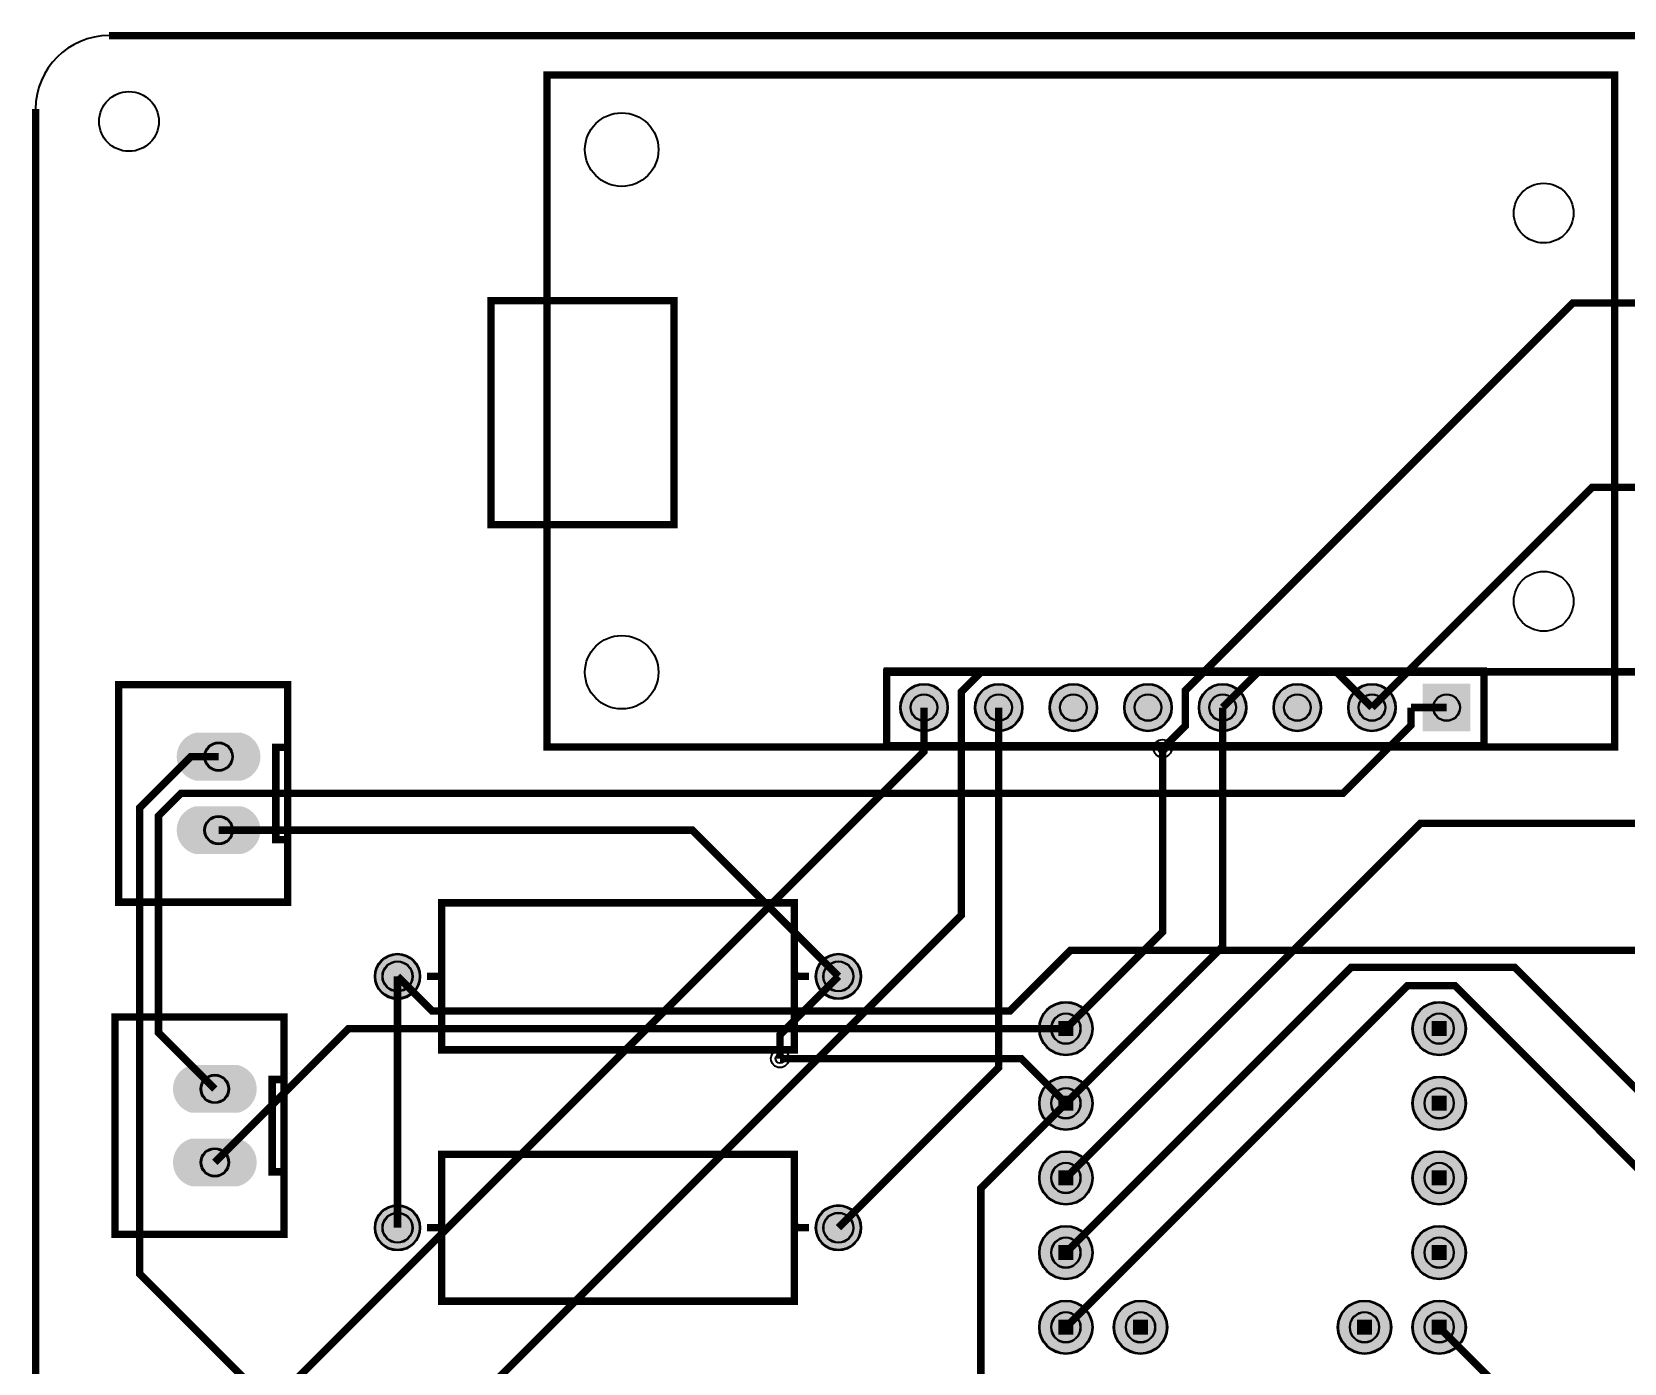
# Model space of a CAD drawing. Header units: millimetres. Extents: x -0.7 to 93.9, y 0 to 87.9.
# Drawn here: x -0.1 to 54, y 42.6 to 87.9 of the extents above; entities that cross this region are included whole.
import ezdxf

# ---------------------------------------------------------------- set-up
doc = ezdxf.new("R2010")
doc.units = ezdxf.units.MM
for name, color, linetype, true_color in [('BoardOutLine', 7, 'Continuous', 0xff00ff), ('BottomLayer', 7, 'Continuous', 0x0000ff), ('BottomSolderMaskLayer', 7, 'Continuous', 0xaa00ff), ('Document', 7, 'Continuous', 0xffffff), ('Hole', 7, 'Continuous', 0x222222), ('Multi-Layer', 7, 'Continuous', 0xc0c0c0), ('TopLayer', 7, 'Continuous', 0xff0000), ('TopSilkLayer', 7, 'Continuous', 0xffcc00), ('TopSolderMaskLayer', 7, 'Continuous', 0x800080)]:
    doc.layers.add(name, color=color, linetype=linetype, true_color=true_color)

msp = doc.modelspace()

# ---------------------------------------------------------------- hatches: boundary and pattern name
at = {"layer": 'BottomSolderMaskLayer'}
for points in [[(29.41325882651767, 64.89712979425963, 1), (31.03886207772417, 64.89712979425963, 1)], [(31.953263906527802, 64.89712979425963, 1), (33.5788671577343, 64.89712979425963, 1)], [(34.493268986537934, 64.89712979425963, 1), (36.118872237744434, 64.89712979425963, 1)], [(37.03327406654807, 64.89712979425963, 1), (38.658877317754566, 64.89712979425963, 1)], [(39.57327914655843, 64.89712979425963, 1), (41.198882397764926, 64.89712979425963, 1)], [(42.11328422656856, 64.89712979425963, 1), (43.73888747777506, 64.89712979425963, 1)], [(44.65328930657869, 64.89712979425963, 1), (46.27889255778519, 64.89712979425963, 1)], [(48.818897637795544, 64.08432816865638), (47.193294386588605, 64.08432816865638), (47.193294386588605, 65.70993141986276), (48.818897637795544, 65.70993141986276)], [(7.010210820421662, 64.03886207772406, -0.7853981633974483), (7.010210820421662, 62.413258826517556), (5.435814071628329, 62.413258826517556, -0.7853981633974483), (5.435814071628329, 64.03886207772406)], [(7.010210820421662, 61.53873507747017, -0.7853981633974483), (7.010210820421662, 59.91313182626367), (5.435814071628329, 59.91313182626367, -0.7853981633974483), (5.435814071628329, 61.53873507747017)], [(11.536512573025163, 55.753111506223036, 1), (13.087312674625366, 55.753111506223036, 1)], [(26.536766573533157, 55.753111506223036, 1), (28.08756667513336, 55.753111506223036, 1)], [(34.13766827533663, 53.97510795021594, 1), (35.96647193294394, 53.97510795021594, 1)], [(46.83769367538729, 53.97510795021594, 1), (48.6664973329946, 53.97510795021594, 1)], [(6.883210566420985, 52.73583947167891, -0.7853981633974483), (6.883210566420985, 51.11023622047241), (5.308813817627652, 51.11023622047241, -0.7853981633974483), (5.308813817627652, 52.73583947167891)], [(34.13766827533663, 51.4351028702057, 1), (35.96647193294394, 51.4351028702057, 1)], [(46.83769367538729, 51.4351028702057, 1), (48.6664973329946, 51.4351028702057, 1)], [(6.883210566420985, 50.23571247142491, -0.7853981633974483), (6.883210566420985, 48.61010922021841), (5.308813817627652, 48.61010922021841, -0.7853981633974483), (5.308813817627652, 50.23571247142491)], [(34.13766827533663, 48.895097790195564, 1), (35.96647193294394, 48.895097790195564, 1)], [(46.83769367538729, 48.895097790195564, 1), (48.6664973329946, 48.895097790195564, 1)], [(11.536512573025163, 47.200914401828754, 1), (13.087312674625366, 47.200914401828754, 1)], [(26.536766573533157, 47.200914401828754, 1), (28.08756667513336, 47.200914401828754, 1)], [(34.13766827533663, 46.35509271018543, 1), (35.96647193294394, 46.35509271018543, 1)], [(46.83769367538729, 46.35509271018543, 1), (48.6664973329946, 46.35509271018543, 1)], [(34.13766827533663, 43.8150876301753, 1), (35.96647193294394, 43.8150876301753, 1)], [(36.67767335534676, 43.8150876301753, 1), (38.50647701295407, 43.8150876301753, 1)], [(44.29768859537716, 43.8150876301753, 1), (46.12649225298447, 43.8150876301753, 1)], [(46.83769367538729, 43.8150876301753, 1), (48.6664973329946, 43.8150876301753, 1)]]:
    msp.add_hatch(color=256, dxfattribs=at).paths.add_polyline_path(points)
at = {"layer": 'Document'}
for points in [[(34.79806959613916, 54.229108458216956), (34.79806959613916, 53.72110744221493), (35.306070612141184, 53.72110744221493), (35.306070612141184, 54.229108458216956)], [(47.49809499619005, 54.229108458216956), (47.49809499619005, 53.72110744221493), (48.006096012192074, 53.72110744221493), (48.006096012192074, 54.229108458216956)], [(34.79806959613916, 51.68910337820671), (34.79806959613916, 51.18110236220468), (35.306070612141184, 51.18110236220468), (35.306070612141184, 51.68910337820671)], [(47.49809499619005, 51.68910337820671), (47.49809499619005, 51.18110236220468), (48.006096012192074, 51.18110236220468), (48.006096012192074, 51.68910337820671)], [(34.79806959613916, 49.14909829819658), (34.79806959613916, 48.64109728219455), (35.306070612141184, 48.64109728219455), (35.306070612141184, 49.14909829819658)], [(47.49809499619005, 49.14909829819658), (47.49809499619005, 48.64109728219455), (48.006096012192074, 48.64109728219455), (48.006096012192074, 49.14909829819658)], [(34.79806959613916, 46.609093218186445), (34.79806959613916, 46.10109220218442), (35.306070612141184, 46.10109220218442), (35.306070612141184, 46.609093218186445)], [(47.49809499619005, 46.609093218186445), (47.49809499619005, 46.10109220218442), (48.006096012192074, 46.10109220218442), (48.006096012192074, 46.609093218186445)], [(34.79806959613916, 44.06908813817631), (34.79806959613916, 43.561087122174285), (35.306070612141184, 43.561087122174285), (35.306070612141184, 44.06908813817631)], [(37.33807467614929, 44.06908813817631), (37.33807467614929, 43.561087122174285), (37.84607569215132, 43.561087122174285), (37.84607569215132, 44.06908813817631)], [(44.958089916179915, 44.06908813817631), (44.958089916179915, 43.561087122174285), (45.46609093218194, 43.561087122174285), (45.46609093218194, 44.06908813817631)], [(48.006096012192074, 43.561087122174285), (48.006096012192074, 44.06908813817631), (47.49809499619005, 44.06908813817631), (47.49809499619005, 43.561087122174285)]]:
    msp.add_hatch(color=256, dxfattribs=at).paths.add_polyline_path(points)
at = {"layer": 'Multi-Layer'}
for points in [[(29.43865887731777, 64.89712979425963, 1), (31.013462026924067, 64.89712979425963, 1)], [(31.978663957327903, 64.89712979425963, 1), (33.5534671069342, 64.89712979425963, 1)], [(34.518669037338036, 64.89712979425963, 1), (36.09347218694433, 64.89712979425963, 1)], [(37.05867411734817, 64.89712979425963, 1), (38.633477266954465, 64.89712979425963, 1)], [(39.59867919735853, 64.89712979425963, 1), (41.173482346964825, 64.89712979425963, 1)], [(42.13868427736866, 64.89712979425963, 1), (43.71348742697496, 64.89712979425963, 1)], [(44.67868935737879, 64.89712979425963, 1), (46.25349250698509, 64.89712979425963, 1)], [(48.79349758699527, 64.10972821945643), (47.218694437388876, 64.10972821945643), (47.218694437388876, 65.68453136906271), (48.79349758699527, 65.68453136906271)], [(6.961010922021842, 63.98806197612385, -0.7853981633974483), (6.961010922021842, 62.46405892811776), (5.4850139700279215, 62.46405892811776, -0.7853981633974483), (5.4850139700279215, 63.98806197612385)], [(6.961010922021842, 61.48793497586997, -0.7853981633974483), (6.961010922021842, 59.963931927863875), (5.4850139700279215, 59.963931927863875, -0.7853981633974483), (5.4850139700279215, 61.48793497586997)], [(11.561912623825265, 55.753111506223036, 1), (13.061912623825265, 55.753111506223036, 1)], [(26.56216662433326, 55.753111506223036, 1), (28.06216662433326, 55.753111506223036, 1)], [(34.16306832613673, 53.97510795021594, 1), (35.94107188214384, 53.97510795021594, 1)], [(46.863093726187394, 53.97510795021594, 1), (48.6410972821945, 53.97510795021594, 1)], [(6.834010668021392, 52.685039370078705, -0.7853981633974483), (6.834010668021392, 51.16103632207261), (5.358013716027472, 51.16103632207261, -0.7853981633974483), (5.358013716027472, 52.685039370078705)], [(34.16306832613673, 51.4351028702057, 1), (35.94107188214384, 51.4351028702057, 1)], [(46.863093726187394, 51.4351028702057, 1), (48.6410972821945, 51.4351028702057, 1)], [(6.834010668021392, 50.18491236982471, -0.7853981633974483), (6.834010668021392, 48.660909321818615), (5.358013716027472, 48.660909321818615, -0.7853981633974483), (5.358013716027472, 50.18491236982471)], [(34.16306832613673, 48.895097790195564, 1), (35.94107188214384, 48.895097790195564, 1)], [(46.863093726187394, 48.895097790195564, 1), (48.6410972821945, 48.895097790195564, 1)], [(11.561912623825265, 47.200914401828754, 1), (13.061912623825265, 47.200914401828754, 1)], [(26.56216662433326, 47.200914401828754, 1), (28.06216662433326, 47.200914401828754, 1)], [(34.16306832613673, 46.35509271018543, 1), (35.94107188214384, 46.35509271018543, 1)], [(46.863093726187394, 46.35509271018543, 1), (48.6410972821945, 46.35509271018543, 1)], [(34.16306832613673, 43.8150876301753, 1), (35.94107188214384, 43.8150876301753, 1)], [(36.70307340614686, 43.8150876301753, 1), (38.48107696215397, 43.8150876301753, 1)], [(44.32308864617726, 43.8150876301753, 1), (46.10109220218437, 43.8150876301753, 1)], [(46.863093726187394, 43.8150876301753, 1), (48.6410972821945, 43.8150876301753, 1)]]:
    msp.add_hatch(color=256, dxfattribs=at).paths.add_polyline_path(points)
at = {"layer": 'TopSolderMaskLayer'}
for points in [[(29.41325882651767, 64.89712979425963, 1), (31.03886207772417, 64.89712979425963, 1)], [(31.953263906527802, 64.89712979425963, 1), (33.5788671577343, 64.89712979425963, 1)], [(34.493268986537934, 64.89712979425963, 1), (36.118872237744434, 64.89712979425963, 1)], [(37.03327406654807, 64.89712979425963, 1), (38.658877317754566, 64.89712979425963, 1)], [(39.57327914655843, 64.89712979425963, 1), (41.198882397764926, 64.89712979425963, 1)], [(42.11328422656856, 64.89712979425963, 1), (43.73888747777506, 64.89712979425963, 1)], [(44.65328930657869, 64.89712979425963, 1), (46.27889255778519, 64.89712979425963, 1)], [(48.818897637795544, 64.08432816865638), (47.193294386588605, 64.08432816865638), (47.193294386588605, 65.70993141986276), (48.818897637795544, 65.70993141986276)], [(7.010210820421662, 64.03886207772406, -0.7853981633974483), (7.010210820421662, 62.413258826517556), (5.435814071628329, 62.413258826517556, -0.7853981633974483), (5.435814071628329, 64.03886207772406)], [(7.010210820421662, 61.53873507747017, -0.7853981633974483), (7.010210820421662, 59.91313182626367), (5.435814071628329, 59.91313182626367, -0.7853981633974483), (5.435814071628329, 61.53873507747017)], [(11.536512573025163, 55.753111506223036, 1), (13.087312674625366, 55.753111506223036, 1)], [(26.536766573533157, 55.753111506223036, 1), (28.08756667513336, 55.753111506223036, 1)], [(34.13766827533663, 53.97510795021594, 1), (35.96647193294394, 53.97510795021594, 1)], [(46.83769367538729, 53.97510795021594, 1), (48.6664973329946, 53.97510795021594, 1)], [(6.883210566420985, 52.73583947167891, -0.7853981633974483), (6.883210566420985, 51.11023622047241), (5.308813817627652, 51.11023622047241, -0.7853981633974483), (5.308813817627652, 52.73583947167891)], [(34.13766827533663, 51.4351028702057, 1), (35.96647193294394, 51.4351028702057, 1)], [(46.83769367538729, 51.4351028702057, 1), (48.6664973329946, 51.4351028702057, 1)], [(6.883210566420985, 50.23571247142491, -0.7853981633974483), (6.883210566420985, 48.61010922021841), (5.308813817627652, 48.61010922021841, -0.7853981633974483), (5.308813817627652, 50.23571247142491)], [(34.13766827533663, 48.895097790195564, 1), (35.96647193294394, 48.895097790195564, 1)], [(46.83769367538729, 48.895097790195564, 1), (48.6664973329946, 48.895097790195564, 1)], [(11.536512573025163, 47.200914401828754, 1), (13.087312674625366, 47.200914401828754, 1)], [(26.536766573533157, 47.200914401828754, 1), (28.08756667513336, 47.200914401828754, 1)], [(34.13766827533663, 46.35509271018543, 1), (35.96647193294394, 46.35509271018543, 1)], [(46.83769367538729, 46.35509271018543, 1), (48.6664973329946, 46.35509271018543, 1)], [(34.13766827533663, 43.8150876301753, 1), (35.96647193294394, 43.8150876301753, 1)], [(36.67767335534676, 43.8150876301753, 1), (38.50647701295407, 43.8150876301753, 1)], [(44.29768859537716, 43.8150876301753, 1), (46.12649225298447, 43.8150876301753, 1)], [(46.83769367538729, 43.8150876301753, 1), (48.6664973329946, 43.8150876301753, 1)]]:
    msp.add_hatch(color=256, dxfattribs=at).paths.add_polyline_path(points)

# ---------------------------------------------------------------- linework, layer by layer
at = {"layer": 'BoardOutLine', "const_width": 0.25400050800101603}
for points in [[(2.4970027940056525, 87.75798831597672), (91.22799085598172, 87.75798831597672)], [(-0.002997205994461183, 2.6240030480061023), (-0.002997205994461183, 85.2579883159766)]]:
    msp.add_lwpolyline(points, dxfattribs=at)
at = {"layer": 'BoardOutLine'}
msp.add_arc((2.497000000000071, 85.25798831597808), 2.5, 90, 180, dxfattribs=at)
at = {"layer": 'BottomLayer', "const_width": 0.25400050800101603}
for points in [[(12.311988823977572, 38.65130810261621), (31.496139192278406, 57.83545847091693), (31.496139192278406, 65.4341376682753), (32.17533655067314, 66.11333502667003), (64.69705359410727, 66.11333502667003), (76.2002286004572, 54.610160020319995)], [(30.226136652273226, 64.8971805943612), (30.226136652273226, 63.40391160782326), (6.858343916687772, 40.036118872237694), (6.096088392176853, 40.036118872237694)], [(32.76614173228336, 64.8971805943612), (32.76614173228336, 52.65486410972824), (27.312242824485566, 47.20096520193033)], [(40.386156972313984, 64.8971805943612), (40.386156972313984, 56.769164338328665), (35.05214630429259, 51.43515367030727)], [(35.05214630429259, 53.97515875031752), (38.344754889509886, 57.2677673355347), (38.344754889509886, 63.50246380492763)], [(35.05214630429259, 48.89514859029714), (47.11717043434078, 60.96017272034544), (68.79306578613159, 60.96017272034544), (70.20556261112529, 59.547675895351745)], [(12.311988823977572, 55.75316230632461), (12.311988823977572, 47.20096520193033)], [(27.312242824485566, 55.75316230632461), (25.32418084836172, 53.76510033020065), (25.32418084836172, 52.955854711709435)], [(35.05214630429259, 51.43515367030727), (32.15679451358915, 48.53980187960383), (32.15679451358915, 34.943662687325286), (27.312242824485566, 30.09911099822193)], [(47.752171704343255, 43.815138430276875), (59.21445262890529, 32.352857505715065), (59.21445262890529, 24.04246888493776), (58.03208026416064, 22.860096520192997)]]:
    msp.add_lwpolyline(points, dxfattribs=at)
at = {"layer": 'BottomSolderMaskLayer'}
for points in [[(35.052200732973006, 54.48926303566897), (35.05193947530756, 54.48926303566897)], [(47.75222613302367, 54.48926303566897), (47.751964875358226, 54.48926303566897)], [(35.052200732973006, 53.460952864762916), (35.05193947530756, 53.460952864762916)], [(47.75222613302367, 53.460952864762916), (47.751964875358226, 53.460952864762916)], [(35.052200732973006, 51.94925795565872), (35.05193947530756, 51.94925795565872)], [(47.75222613302367, 51.94925795565872), (47.751964875358226, 51.94925795565872)], [(35.052200732973006, 50.92094778475267), (35.05193947530756, 50.92094778475267)], [(47.75222613302367, 50.92094778475267), (47.751964875358226, 50.92094778475267)], [(35.052200732973006, 49.40925287564859), (35.05193947530756, 49.40925287564859)], [(47.75222613302367, 49.40925287564859), (47.751964875358226, 49.40925287564859)], [(35.052200732973006, 48.38094270474254), (35.05193947530756, 48.38094270474254)], [(47.75222613302367, 48.38094270474254), (47.751964875358226, 48.38094270474254)], [(35.052200732973006, 46.86924779563846), (35.05193947530756, 46.86924779563846)], [(47.75222613302367, 46.86924779563846), (47.751964875358226, 46.86924779563846)], [(35.052200732973006, 45.840937624732405), (35.05193947530756, 45.840937624732405)], [(47.75222613302367, 45.840937624732405), (47.751964875358226, 45.840937624732405)], [(35.052200732973006, 44.329242715628325), (35.05193947530756, 44.329242715628325)], [(37.59220581298314, 44.329242715628325), (37.591944555317696, 44.329242715628325)], [(45.212221053013536, 44.329242715628325), (45.21195979534809, 44.329242715628325)], [(47.751964875358226, 44.329242715628325), (47.75222613302367, 44.329242715628325)], [(35.052200732973006, 43.30093254472227), (35.05193947530756, 43.30093254472227)], [(37.59220581298314, 43.30093254472227), (37.591944555317696, 43.30093254472227)], [(45.212221053013536, 43.30093254472227), (45.21195979534809, 43.30093254472227)], [(47.751964875358226, 43.30093254472227), (47.75222613302367, 43.30093254472227)]]:
    msp.add_lwpolyline(points, close=True, dxfattribs=at)
for centre, radius in [((30.22606045212092, 64.89712979425963), 0.8128016256032513), ((32.76606553213105, 64.89712979425963), 0.8128016256032513), ((35.306070612141184, 64.89712979425963), 0.8128016256032513), ((37.84607569215132, 64.89712979425963), 0.8128016256032513), ((40.38608077216168, 64.89712979425963), 0.8128016256032513), ((42.92608585217181, 64.89712979425963), 0.8128016256032513), ((45.46609093218194, 64.89712979425963), 0.8128016256032513), ((30.22606045212092, 64.89712979425963), 0.45883962735667416), ((32.76606553213105, 64.89712979425963), 0.45883962735667416), ((35.306070612141184, 64.89712979425963), 0.45883962735667416), ((37.84607569215132, 64.89712979425963), 0.45883962735667416), ((40.38608077216168, 64.89712979425963), 0.45883962735667416), ((42.92608585217181, 64.89712979425963), 0.45883962735667416), ((45.46609093218194, 64.89712979425963), 0.45883962735667416), ((48.006096012192074, 64.89712979425963), 0.45883962735667416), ((6.223012446024995, 63.22613665227334), 0.48768097536195076), ((6.223012446024995, 60.726136652273226), 0.48768097536195076), ((12.311912623825265, 55.753111506223036), 0.7754000508001018), ((27.31216662433326, 55.753111506223036), 0.7754000508001018), ((12.312090424180724, 55.753111506223036), 0.5169333672000678), ((27.312014224028417, 55.753111506223036), 0.5169333672000678), ((35.052070104140284, 53.97510795021594), 0.9144018288036577), ((47.75209550419095, 53.97510795021594), 0.9144018288036577), ((6.096012192024318, 51.92311404622808), 0.48768097536195076), ((35.052070104140284, 51.4351028702057), 0.9144018288036577), ((47.75209550419095, 51.4351028702057), 0.9144018288036577), ((6.096012192024318, 49.42311404622808), 0.48768097536195076), ((35.052070104140284, 48.895097790195564), 0.9144018288036577), ((47.75209550419095, 48.895097790195564), 0.9144018288036577), ((12.311912623825265, 47.200914401828754), 0.7754000508001018), ((12.312090424180724, 47.200914401828754), 0.5169333672000678), ((27.31216662433326, 47.200914401828754), 0.7754000508001018), ((27.312014224028417, 47.200914401828754), 0.5169333672000678), ((35.052070104140284, 46.35509271018543), 0.9144018288036577), ((47.75209550419095, 46.35509271018543), 0.9144018288036577), ((35.052070104140284, 43.8150876301753), 0.9144018288036577), ((37.59207518415042, 43.8150876301753), 0.9144018288036577), ((45.212090424180815, 43.8150876301753), 0.9144018288036577), ((47.75209550419095, 43.8150876301753), 0.9144018288036577)]:
    msp.add_circle(centre, radius, dxfattribs=at)
for centre, start, end in [((35.05193947530756, 53.97510795021594), 90, 270), ((35.052200732973006, 53.97510795021594), 270, 90), ((47.751964875358226, 53.97510795021594), 90, 270), ((47.75222613302367, 53.97510795021594), 270, 90), ((35.05193947530756, 51.4351028702057), 90, 270), ((35.052200732973006, 51.4351028702057), 270, 90), ((47.751964875358226, 51.4351028702057), 90, 270), ((47.75222613302367, 51.4351028702057), 270, 90), ((35.05193947530756, 48.895097790195564), 90, 270), ((35.052200732973006, 48.895097790195564), 270, 90), ((47.751964875358226, 48.895097790195564), 90, 270), ((47.75222613302367, 48.895097790195564), 270, 90), ((35.05193947530756, 46.35509271018543), 90, 270), ((35.052200732973006, 46.35509271018543), 270, 90), ((47.751964875358226, 46.35509271018543), 90, 270), ((47.75222613302367, 46.35509271018543), 270, 90), ((35.05193947530756, 43.8150876301753), 90, 270), ((35.052200732973006, 43.8150876301753), 270, 90), ((37.591944555317696, 43.8150876301753), 90, 270), ((37.59220581298314, 43.8150876301753), 270, 90), ((45.21195979534809, 43.8150876301753), 90, 270), ((45.212221053013536, 43.8150876301753), 270, 90), ((47.751964875358226, 43.8150876301753), 450, 270), ((47.75222613302367, 43.8150876301753), 270, 450)]:
    msp.add_arc(centre, 0.514155085453028, start, end, dxfattribs=at)
at = {"layer": 'Hole'}
for centre in [(38.34467868935735, 63.50241300482605), (25.324104648209413, 52.95580391160786)]:
    msp.add_circle(centre, 0.15250190500381003, dxfattribs=at)
at = {"layer": 'Multi-Layer'}
for points in [[(35.05219710439428, 54.47498094996194), (35.05194310388629, 54.47498094996194)], [(47.752222504444944, 54.47498094996194), (47.75196850393695, 54.47498094996194)], [(35.05219710439428, 53.47523495046995), (35.05194310388629, 53.47523495046995)], [(47.752222504444944, 53.47523495046995), (47.75196850393695, 53.47523495046995)], [(35.05219710439428, 51.93497586995169), (35.05194310388629, 51.93497586995169)], [(47.752222504444944, 51.93497586995169), (47.75196850393695, 51.93497586995169)], [(35.05219710439428, 50.9352298704597), (35.05194310388629, 50.9352298704597)], [(47.752222504444944, 50.9352298704597), (47.75196850393695, 50.9352298704597)], [(35.05219710439428, 49.39497078994156), (35.05194310388629, 49.39497078994156)], [(47.752222504444944, 49.39497078994156), (47.75196850393695, 49.39497078994156)], [(35.05219710439428, 48.39522479044957), (35.05194310388629, 48.39522479044957)], [(47.752222504444944, 48.39522479044957), (47.75196850393695, 48.39522479044957)], [(35.05219710439428, 46.85496570993143), (35.05194310388629, 46.85496570993143)], [(47.752222504444944, 46.85496570993143), (47.75196850393695, 46.85496570993143)], [(35.05219710439428, 45.855219710439435), (35.05194310388629, 45.855219710439435)], [(47.752222504444944, 45.855219710439435), (47.75196850393695, 45.855219710439435)], [(35.05219710439428, 44.314960629921295), (35.05194310388629, 44.314960629921295)], [(37.592202184404414, 44.314960629921295), (37.59194818389642, 44.314960629921295)], [(45.21221742443481, 44.314960629921295), (45.21196342392682, 44.314960629921295)], [(47.75196850393695, 44.314960629921295), (47.752222504444944, 44.314960629921295)], [(35.05219710439428, 43.3152146304293), (35.05194310388629, 43.3152146304293)], [(37.592202184404414, 43.3152146304293), (37.59194818389642, 43.3152146304293)], [(45.21221742443481, 43.3152146304293), (45.21196342392682, 43.3152146304293)], [(47.75196850393695, 43.3152146304293), (47.752222504444944, 43.3152146304293)]]:
    msp.add_lwpolyline(points, close=True, dxfattribs=at)
for centre, radius in [((3.175006350012609, 84.83616967233934), 1.0160020320040641), ((19.940309880619907, 83.87858775717552), 1.2500127000254), ((51.30937261874533, 81.71958343916685), 1.0160020320040641), ((51.30937261874533, 68.51155702311405), 1.0160020320040641), ((19.940309880619907, 66.09855219710437), 1.2500127000254), ((30.22606045212092, 64.89712979425963), 0.7874015748031498), ((32.76606553213105, 64.89712979425963), 0.7874015748031498), ((35.306070612141184, 64.89712979425963), 0.7874015748031498), ((37.84607569215132, 64.89712979425963), 0.7874015748031498), ((40.38608077216168, 64.89712979425963), 0.7874015748031498), ((42.92608585217181, 64.89712979425963), 0.7874015748031498), ((45.46609093218194, 64.89712979425963), 0.7874015748031498), ((30.22606045212092, 64.89712979425963), 0.4445008890017781), ((32.76606553213105, 64.89712979425963), 0.4445008890017781), ((35.306070612141184, 64.89712979425963), 0.4445008890017781), ((37.84607569215132, 64.89712979425963), 0.4445008890017781), ((40.38608077216168, 64.89712979425963), 0.4445008890017781), ((42.92608585217181, 64.89712979425963), 0.4445008890017781), ((45.46609093218194, 64.89712979425963), 0.4445008890017781), ((48.006096012192074, 64.89712979425963), 0.4445008890017781), ((6.223012446024995, 63.22613665227334), 0.45720091440182886), ((38.34467868935735, 63.50241300482605), 0.30500381000762006), ((6.223012446024995, 60.726136652273226), 0.45720091440182886), ((12.311912623825265, 55.753111506223036), 0.7500000000000001), ((27.31216662433326, 55.753111506223036), 0.7500000000000001), ((12.312090424180724, 55.753111506223036), 0.5), ((27.312014224028417, 55.753111506223036), 0.5), ((35.052070104140284, 53.97510795021594), 0.8890017780035562), ((47.75209550419095, 53.97510795021594), 0.8890017780035562), ((25.324104648209413, 52.95580391160786), 0.30500381000762006), ((6.096012192024318, 51.92311404622808), 0.45720091440182886), ((35.052070104140284, 51.4351028702057), 0.8890017780035562), ((47.75209550419095, 51.4351028702057), 0.8890017780035562), ((6.096012192024318, 49.42311404622808), 0.45720091440182886), ((35.052070104140284, 48.895097790195564), 0.8890017780035562), ((47.75209550419095, 48.895097790195564), 0.8890017780035562), ((12.311912623825265, 47.200914401828754), 0.7500000000000001), ((12.312090424180724, 47.200914401828754), 0.5), ((27.31216662433326, 47.200914401828754), 0.7500000000000001), ((27.312014224028417, 47.200914401828754), 0.5), ((35.052070104140284, 46.35509271018543), 0.8890017780035562), ((47.75209550419095, 46.35509271018543), 0.8890017780035562), ((35.052070104140284, 43.8150876301753), 0.8890017780035562), ((37.59207518415042, 43.8150876301753), 0.8890017780035562), ((45.212090424180815, 43.8150876301753), 0.8890017780035562), ((47.75209550419095, 43.8150876301753), 0.8890017780035562)]:
    msp.add_circle(centre, radius, dxfattribs=at)
for centre, start, end in [((35.05194310388629, 53.97510795021594), 90, 270), ((35.05219710439428, 53.97510795021594), 270, 90), ((47.75196850393695, 53.97510795021594), 90, 270), ((47.752222504444944, 53.97510795021594), 270, 90), ((35.05194310388629, 51.4351028702057), 90, 270), ((35.05219710439428, 51.4351028702057), 270, 90), ((47.75196850393695, 51.4351028702057), 90, 270), ((47.752222504444944, 51.4351028702057), 270, 90), ((35.05194310388629, 48.895097790195564), 90, 270), ((35.05219710439428, 48.895097790195564), 270, 90), ((47.75196850393695, 48.895097790195564), 90, 270), ((47.752222504444944, 48.895097790195564), 270, 90), ((35.05194310388629, 46.35509271018543), 90, 270), ((35.05219710439428, 46.35509271018543), 270, 90), ((47.75196850393695, 46.35509271018543), 90, 270), ((47.752222504444944, 46.35509271018543), 270, 90), ((35.05194310388629, 43.8150876301753), 90, 270), ((35.05219710439428, 43.8150876301753), 270, 90), ((37.59194818389642, 43.8150876301753), 90, 270), ((37.592202184404414, 43.8150876301753), 270, 90), ((45.21196342392682, 43.8150876301753), 90, 270), ((45.21221742443481, 43.8150876301753), 270, 90), ((47.75196850393695, 43.8150876301753), 450, 270), ((47.752222504444944, 43.8150876301753), 270, 450)]:
    msp.add_arc(centre, 0.4998729997459995, start, end, dxfattribs=at)
at = {"layer": 'TopLayer', "const_width": 0.25400050800101603}
for points in [[(38.344754889509886, 63.50246380492763), (39.11590043180104, 64.27360934721867), (39.11590043180104, 65.47426974853943), (52.30259080518158, 78.66096012192031), (74.85097790195573, 78.66096012192031), (76.2002286004572, 80.01021082042166)], [(60.96019812039617, 72.39019558039115), (52.9591821183642, 72.39019558039115), (45.46616713233425, 64.8971805943612)], [(40.386156972313984, 64.8971805943612), (41.62364744729484, 66.13467106934206), (44.22867665735339, 66.13467106934206), (45.46616713233425, 64.8971805943612)], [(46.79128778257564, 64.8971805943612), (46.79128778257564, 64.28986537973071), (44.477343154686196, 61.9759207518415), (4.94013208026422, 61.9759207518415), (4.181432562865211, 61.21722123444249), (4.181432562865211, 53.837744475488876), (6.096088392176853, 51.92308864617735)], [(48.00617221234438, 64.8971805943612), (46.79128778257564, 64.8971805943612)], [(15.313004826009546, 33.855270510541004), (3.5403352806704333, 45.62794005588012), (3.5403352806704333, 61.490271780543594), (5.2761747523495615, 63.22611125222261), (6.2230886461773025, 63.22611125222261)], [(35.05214630429259, 46.35514351028701), (44.759537719075524, 56.062534925069826), (50.319354838709614, 56.062534925069826), (58.12174244348512, 48.260147320294664), (61.44381508763013, 48.260147320294664), (75.4138430276862, 62.23017526035051), (76.2002286004572, 62.23017526035051)], [(6.2230886461773025, 60.7259842519685), (22.339420878841793, 60.7259842519685), (27.312242824485566, 55.75316230632461)], [(12.311988823977572, 55.75316230632461), (13.490805181610313, 54.57434594869187), (33.14384048768102, 54.57434594869187), (35.20734061468124, 56.63784607569221), (54.56624333248669, 56.63784607569221), (60.40393700787399, 50.800152400304796), (61.5055372110744, 50.800152400304796), (62.34526289052587, 51.63987807975616)], [(35.05214630429259, 43.815138430276875), (46.671907543814996, 55.43489966979928), (48.291414782829634, 55.43489966979928), (67.85758191516402, 35.86873253746512), (86.46032512065017, 35.86873253746512), (87.03792227584472, 35.291135382270795), (87.03792227584472, 33.02570485140973), (88.36177292354591, 31.70185420370842)], [(6.096088392176853, 49.42296164592324), (10.648285496571134, 53.97515875031752), (35.05214630429259, 53.97515875031752)], [(25.32418084836172, 52.955854711709435), (33.53144526289043, 52.955854711709435), (35.05214630429259, 51.43515367030727)]]:
    msp.add_lwpolyline(points, dxfattribs=at)
at = {"layer": 'TopSilkLayer'}
for points, const_width in [([(17.400279400558702, 86.41859283718566), (53.72235204470417, 86.41859283718566), (53.72235204470417, 63.558547117094236), (17.400279400558702, 63.558547117094236), (17.400279400558702, 86.41859283718566)], 0.25001270002540005), ([(15.495275590551273, 78.74015748031502), (21.71828803657604, 78.74015748031502), (21.71828803657604, 71.12014224028451), (15.495275590551273, 71.12014224028451), (15.495275590551273, 78.74015748031502)], 0.25400050800101603), ([(8.573025146050213, 65.67622555245111), (8.573025146050213, 58.27617475234956), (2.8229616459233284, 58.27617475234956), (2.8229616459233284, 65.67622555245111), (8.573025146050213, 65.67622555245111)], 0.25400050800101603), ([(8.573025146050213, 63.54617729235463), (8.573025146050213, 60.40622301244605), (8.17297434594866, 60.40622301244605), (8.17297434594866, 63.54617729235463), (8.573025146050213, 63.54617729235463)], 0.25400050800101603), ([(13.812547625095249, 53.25374650749302), (13.812547625095249, 58.25247650495305), (25.811531623063274, 58.25247650495305), (25.811531623063274, 53.25374650749302), (13.812547625095249, 53.25374650749302)], 0.25400050800101603), ([(8.446024892049763, 54.37320294640597), (8.446024892049763, 46.9731521463043), (2.695961391922765, 46.9731521463043), (2.695961391922765, 54.37320294640597), (8.446024892049763, 54.37320294640597)], 0.25400050800101603), ([(8.446024892049763, 52.24315468630937), (8.446024892049763, 49.10320040640079), (8.04597409194821, 49.10320040640079), (8.04597409194821, 52.24315468630937), (8.446024892049763, 52.24315468630937)], 0.25400050800101603), ([(13.812547625095249, 44.70154940309874), (13.812547625095249, 49.70027940055877), (25.811531623063274, 49.70027940055877), (25.811531623063274, 44.70154940309874), (13.812547625095249, 44.70154940309874)], 0.25400050800101603)]:
    msp.add_lwpolyline(points, close=True, dxfattribs=dict(at, const_width=const_width))
for points, const_width in [([(28.95730251460509, 63.558547117094236), (28.95730251460509, 66.09855219710437), (49.27734315468638, 66.09855219710437), (49.27734315468638, 63.558547117094236)], 0.25001270002540005), ([(28.95605791211574, 63.62712725425456), (28.95605791211574, 66.16713233426469), (49.27609855219703, 66.16713233426469), (49.27609855219703, 63.62712725425456), (47.3710947421896, 63.62712725425456)], 0.20320040640081283), ([(28.95605791211574, 63.62712725425456), (47.3710947421896, 63.62712725425456)], 0.20299974599949203), ([(13.312014224028417, 55.753111506223036), (13.812039624079262, 55.753111506223036)], 0.25400050800101603), ([(26.312065024130106, 55.753111506223036), (25.9083058166118, 55.753111506223036), (25.81206502412988, 55.849352298704616)], 0.25400050800101603), ([(13.312014224028417, 47.200914401828754), (13.812039624079262, 47.200914401828754)], 0.25400050800101603), ([(26.312065024130106, 47.200914401828754), (25.9083058166118, 47.200914401828754), (25.81206502412988, 47.29715519431045)], 0.25400050800101603)]:
    msp.add_lwpolyline(points, dxfattribs=dict(at, const_width=const_width))
at = {"layer": 'TopSolderMaskLayer'}
for points in [[(35.052200732973006, 54.48926303566897), (35.05193947530756, 54.48926303566897)], [(47.75222613302367, 54.48926303566897), (47.751964875358226, 54.48926303566897)], [(35.052200732973006, 53.460952864762916), (35.05193947530756, 53.460952864762916)], [(47.75222613302367, 53.460952864762916), (47.751964875358226, 53.460952864762916)], [(35.052200732973006, 51.94925795565872), (35.05193947530756, 51.94925795565872)], [(47.75222613302367, 51.94925795565872), (47.751964875358226, 51.94925795565872)], [(35.052200732973006, 50.92094778475267), (35.05193947530756, 50.92094778475267)], [(47.75222613302367, 50.92094778475267), (47.751964875358226, 50.92094778475267)], [(35.052200732973006, 49.40925287564859), (35.05193947530756, 49.40925287564859)], [(47.75222613302367, 49.40925287564859), (47.751964875358226, 49.40925287564859)], [(35.052200732973006, 48.38094270474254), (35.05193947530756, 48.38094270474254)], [(47.75222613302367, 48.38094270474254), (47.751964875358226, 48.38094270474254)], [(35.052200732973006, 46.86924779563846), (35.05193947530756, 46.86924779563846)], [(47.75222613302367, 46.86924779563846), (47.751964875358226, 46.86924779563846)], [(35.052200732973006, 45.840937624732405), (35.05193947530756, 45.840937624732405)], [(47.75222613302367, 45.840937624732405), (47.751964875358226, 45.840937624732405)], [(35.052200732973006, 44.329242715628325), (35.05193947530756, 44.329242715628325)], [(37.59220581298314, 44.329242715628325), (37.591944555317696, 44.329242715628325)], [(45.212221053013536, 44.329242715628325), (45.21195979534809, 44.329242715628325)], [(47.751964875358226, 44.329242715628325), (47.75222613302367, 44.329242715628325)], [(35.052200732973006, 43.30093254472227), (35.05193947530756, 43.30093254472227)], [(37.59220581298314, 43.30093254472227), (37.591944555317696, 43.30093254472227)], [(45.212221053013536, 43.30093254472227), (45.21195979534809, 43.30093254472227)], [(47.751964875358226, 43.30093254472227), (47.75222613302367, 43.30093254472227)]]:
    msp.add_lwpolyline(points, close=True, dxfattribs=at)
for centre, radius in [((30.22606045212092, 64.89712979425963), 0.8128016256032513), ((32.76606553213105, 64.89712979425963), 0.8128016256032513), ((35.306070612141184, 64.89712979425963), 0.8128016256032513), ((37.84607569215132, 64.89712979425963), 0.8128016256032513), ((40.38608077216168, 64.89712979425963), 0.8128016256032513), ((42.92608585217181, 64.89712979425963), 0.8128016256032513), ((45.46609093218194, 64.89712979425963), 0.8128016256032513), ((30.22606045212092, 64.89712979425963), 0.45883962735667416), ((32.76606553213105, 64.89712979425963), 0.45883962735667416), ((35.306070612141184, 64.89712979425963), 0.45883962735667416), ((37.84607569215132, 64.89712979425963), 0.45883962735667416), ((40.38608077216168, 64.89712979425963), 0.45883962735667416), ((42.92608585217181, 64.89712979425963), 0.45883962735667416), ((45.46609093218194, 64.89712979425963), 0.45883962735667416), ((48.006096012192074, 64.89712979425963), 0.45883962735667416), ((6.223012446024995, 63.22613665227334), 0.48768097536195076), ((6.223012446024995, 60.726136652273226), 0.48768097536195076), ((12.311912623825265, 55.753111506223036), 0.7754000508001018), ((27.31216662433326, 55.753111506223036), 0.7754000508001018), ((12.312090424180724, 55.753111506223036), 0.5169333672000678), ((27.312014224028417, 55.753111506223036), 0.5169333672000678), ((35.052070104140284, 53.97510795021594), 0.9144018288036577), ((47.75209550419095, 53.97510795021594), 0.9144018288036577), ((6.096012192024318, 51.92311404622808), 0.48768097536195076), ((35.052070104140284, 51.4351028702057), 0.9144018288036577), ((47.75209550419095, 51.4351028702057), 0.9144018288036577), ((6.096012192024318, 49.42311404622808), 0.48768097536195076), ((35.052070104140284, 48.895097790195564), 0.9144018288036577), ((47.75209550419095, 48.895097790195564), 0.9144018288036577), ((12.311912623825265, 47.200914401828754), 0.7754000508001018), ((12.312090424180724, 47.200914401828754), 0.5169333672000678), ((27.31216662433326, 47.200914401828754), 0.7754000508001018), ((27.312014224028417, 47.200914401828754), 0.5169333672000678), ((35.052070104140284, 46.35509271018543), 0.9144018288036577), ((47.75209550419095, 46.35509271018543), 0.9144018288036577), ((35.052070104140284, 43.8150876301753), 0.9144018288036577), ((37.59207518415042, 43.8150876301753), 0.9144018288036577), ((45.212090424180815, 43.8150876301753), 0.9144018288036577), ((47.75209550419095, 43.8150876301753), 0.9144018288036577)]:
    msp.add_circle(centre, radius, dxfattribs=at)
for centre, start, end in [((35.05193947530756, 53.97510795021594), 90, 270), ((35.052200732973006, 53.97510795021594), 270, 90), ((47.751964875358226, 53.97510795021594), 90, 270), ((47.75222613302367, 53.97510795021594), 270, 90), ((35.05193947530756, 51.4351028702057), 90, 270), ((35.052200732973006, 51.4351028702057), 270, 90), ((47.751964875358226, 51.4351028702057), 90, 270), ((47.75222613302367, 51.4351028702057), 270, 90), ((35.05193947530756, 48.895097790195564), 90, 270), ((35.052200732973006, 48.895097790195564), 270, 90), ((47.751964875358226, 48.895097790195564), 90, 270), ((47.75222613302367, 48.895097790195564), 270, 90), ((35.05193947530756, 46.35509271018543), 90, 270), ((35.052200732973006, 46.35509271018543), 270, 90), ((47.751964875358226, 46.35509271018543), 90, 270), ((47.75222613302367, 46.35509271018543), 270, 90), ((35.05193947530756, 43.8150876301753), 90, 270), ((35.052200732973006, 43.8150876301753), 270, 90), ((37.591944555317696, 43.8150876301753), 90, 270), ((37.59220581298314, 43.8150876301753), 270, 90), ((45.21195979534809, 43.8150876301753), 90, 270), ((45.212221053013536, 43.8150876301753), 270, 90), ((47.751964875358226, 43.8150876301753), 450, 270), ((47.75222613302367, 43.8150876301753), 270, 450)]:
    msp.add_arc(centre, 0.514155085453028, start, end, dxfattribs=at)

doc.saveas('drawing.dxf')
